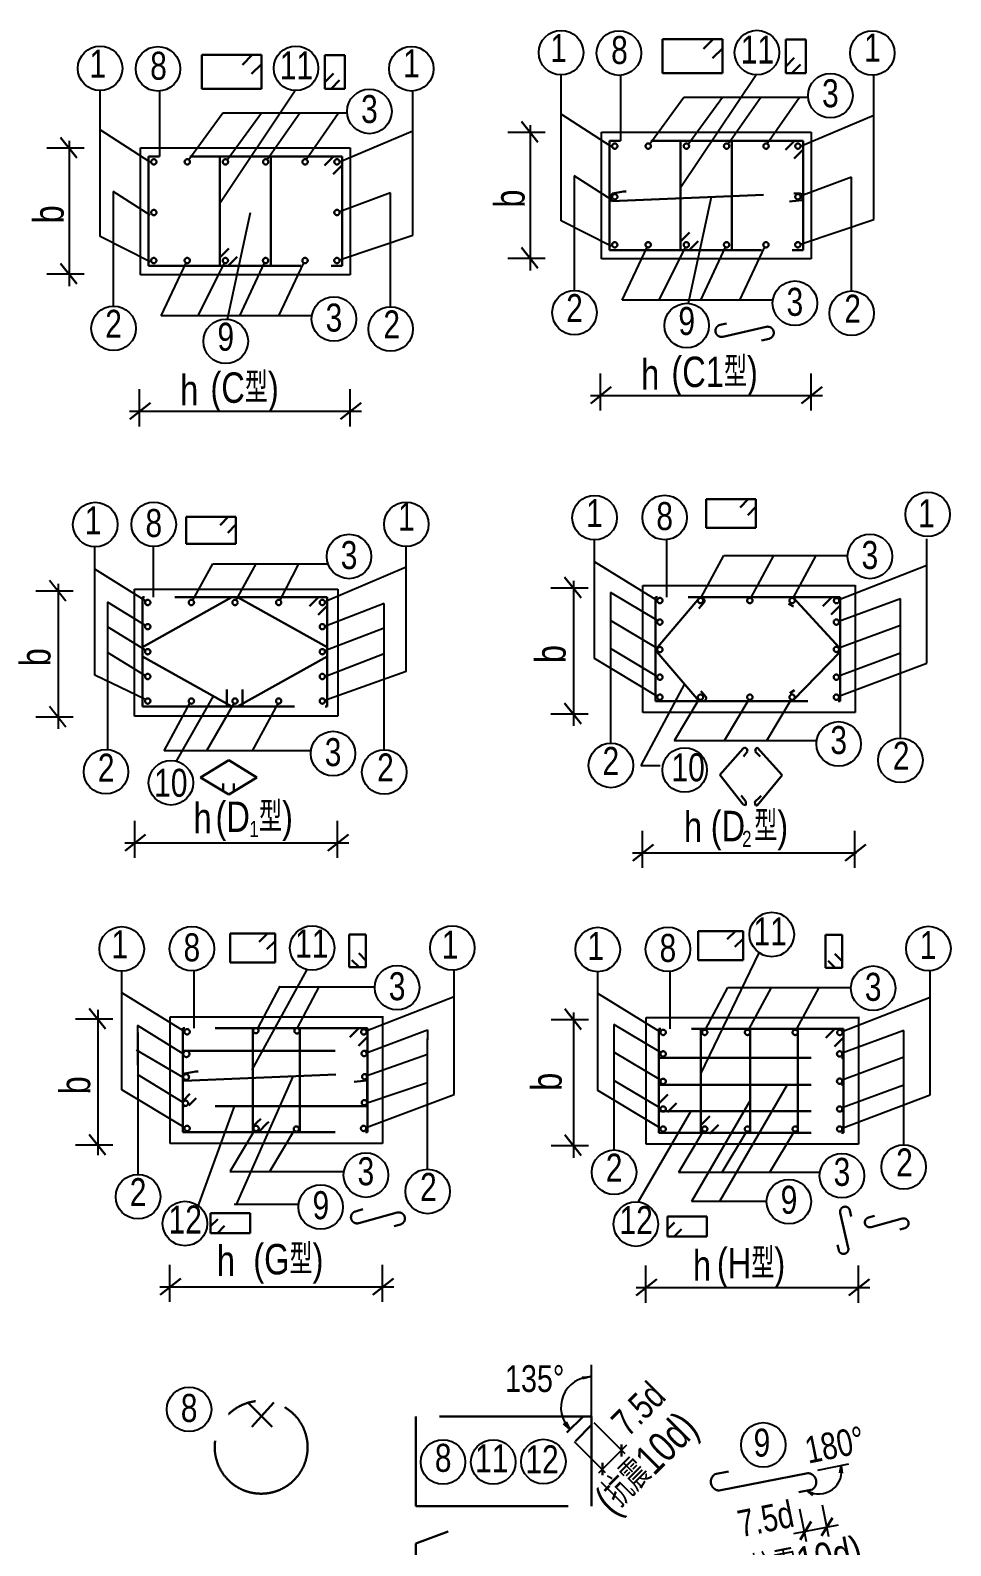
# Model space of a CAD drawing. Extents: x 299218 to 746073, y -331171 to -40619.
# Drawn here: x 432676 to 440236, y -154433 to -141984 of the extents above; entities that cross this region are included whole.
import ezdxf
from ezdxf.enums import TextEntityAlignment as Align

# ---------------------------------------------------------------- set-up
doc = ezdxf.new("R2010")
doc.units = 0
doc.header["$LTSCALE"] = 1000
doc.header["$MEASUREMENT"] = 0
doc.linetypes.add('CENTER', pattern=[2, 1.25, -0.25, 0.25, -0.25])
doc.layers.add('1', color=1, linetype='CENTER', lineweight=30)
doc.layers.add('2', color=7, linetype='Continuous')
doc.styles.add('GS_Rein', font='GS_TXT.shx', dxfattribs={"width": 0.7, "bigfont": 'GS_HZTXT.shx'})

msp = doc.modelspace()

# ---------------------------------------------------------------- linework, layer by layer
at = {"layer": '1', "color": 6}
for p, q in [((438360.3, -142057.1, -10465.2), (437869.7, -142057.1, -10465.2)), ((437869.7, -142057.1, -10465.2), (437869.7, -142334.7, -10465.2)), ((438284.9, -142057.1, -10465.2), (438205, -142137, -10465.2)), ((438360.3, -142132.5, -10465.2), (438280.3, -142212.4, -10465.2)), ((438360.3, -142334.7, -10465.2), (438360.3, -142057.1, -10465.2)), ((438880.5, -142058.2, -10465.2), (439045, -142058.2, -10465.2)), ((438880.5, -142336, -10465.2), (438880.5, -142058.2, -10465.2)), ((439045, -142058.2, -10465.2), (439045, -142336, -10465.2)), ((434573.9, -142186.5, -10465.2), (434083.4, -142186.5, -10465.2)), ((434083.4, -142186.5, -10465.2), (434083.4, -142464.1, -10465.2)), ((434498.6, -142186.5, -10465.2), (434418.6, -142266.5, -10465.2)), ((434573.9, -142261.9, -10465.2), (434494, -142341.8, -10465.2)), ((434573.9, -142464.1, -10465.2), (434573.9, -142186.5, -10465.2)), ((435094.2, -142187.6, -10465.2), (435258.7, -142187.6, -10465.2)), ((435094.2, -142465.5, -10465.2), (435094.2, -142187.6, -10465.2)), ((435258.7, -142187.6, -10465.2), (435258.7, -142465.5, -10465.2)), ((438880.5, -142281, -10465.2), (438951.6, -142209.9, -10465.2)), ((438932.2, -142336, -10465.2), (439003.2, -142265, -10465.2)), ((435094.2, -142410.4, -10465.2), (435165.2, -142339.4, -10465.2)), ((435145.8, -142465.5, -10465.2), (435216.8, -142394.4, -10465.2)), ((437869.7, -142334.7, -10465.2), (438360.3, -142334.7, -10465.2)), ((439045, -142336, -10465.2), (438880.5, -142336, -10465.2)), ((434083.4, -142464.1, -10465.2), (434573.9, -142464.1, -10465.2)), ((435258.7, -142465.5, -10465.2), (435094.2, -142465.5, -10465.2)), ((436710.3, -142734.2, -10465.2), (436845.3, -142903, -10465.2)), ((432924, -142863.6, -10465.2), (433058.9, -143032.4, -10465.2)), ((439023.2, -142892.2, -10465.2), (437433.2, -142892.2, -10465.2)), ((437433.2, -142892.2, -10465.2), (437433.2, -143789.3, -10465.2)), ((438017.8, -143789.3, -10465.2), (438017.8, -142892.2, -10465.2)), ((438438.6, -143789.3, -10465.2), (438438.6, -142892.2, -10465.2)), ((438953.4, -142892.2, -10465.2), (438879.4, -142966.2, -10465.2)), ((439023.2, -143789.3, -10465.2), (439023.2, -142892.2, -10465.2)), ((435236.9, -143021.6, -10465.2), (433646.8, -143021.6, -10465.2)), ((433646.8, -143021.6, -10465.2), (433646.8, -143918.8, -10465.2)), ((434231.4, -143918.8, -10465.2), (434231.4, -143021.6, -10465.2)), ((434652.2, -143918.8, -10465.2), (434652.2, -143021.6, -10465.2)), ((435167.1, -143021.6, -10465.2), (435093.1, -143095.6, -10465.2)), ((435236.9, -143918.8, -10465.2), (435236.9, -143021.6, -10465.2)), ((439023.2, -142961.9, -10465.2), (438949.2, -143035.9, -10465.2)), ((435236.9, -143091.4, -10465.2), (435162.9, -143165.4, -10465.2)), ((437449.5, -143386.1), (439002.9, -143321.9)), ((438017.8, -143719.6, -10465.2), (438091.8, -143645.6, -10465.2)), ((434231.4, -143849, -10465.2), (434305.4, -143775, -10465.2)), ((436710.3, -143769.4, -10465.2), (436845.3, -143938.1, -10465.2)), ((437433.2, -143789.3, -10465.2), (439023.2, -143789.3, -10465.2)), ((438087.6, -143789.3, -10465.2), (438161.6, -143715.3, -10465.2)), ((432924, -143898.8, -10465.2), (433058.9, -144067.5, -10465.2)), ((434301.2, -143918.8, -10465.2), (434375.2, -143844.8, -10465.2)), ((433646.8, -143918.8, -10465.2), (435236.9, -143918.8, -10465.2)), ((438342.1, -144403.8), (438394.9, -144391.3)), ((438365.1, -144501.1), (438721.3, -144419.8)), ((438682, -144531.8), (438744.4, -144517.1)), ((437448.2, -144914.1, -10465.2), (437279.4, -145049, -10465.2)), ((439179.4, -144914.1, -10465.2), (439010.7, -145049, -10465.2)), ((433661.8, -145043.5, -10465.2), (433493.1, -145178.4, -10465.2)), ((435393.1, -145043.5, -10465.2), (435224.3, -145178.4, -10465.2)), ((438635.3, -145836.9), (438226.5, -145836.9)), ((438226.5, -145836.9), (438226.5, -146069.8)), ((438572.5, -145836.9), (438505.9, -145903.5)), ((438635.3, -145899.7), (438568.7, -145966.3)), ((438635.3, -146069.8), (438635.3, -145836.9)), ((433955.1, -145981.8), (433955.1, -146203.8)), ((434363.9, -145981.8), (433955.1, -145981.8)), ((434301.1, -145981.8), (434234.5, -146048.4)), ((434363.9, -146203.8), (434363.9, -145981.8)), ((434363.9, -146044.6), (434297.3, -146111.2)), ((438226.5, -146069.8), (438635.3, -146069.8)), ((433955.1, -146203.8), (434363.9, -146203.8)), ((437064.8, -146476.3), (437199.7, -146645.1)), ((435113.1, -146641.5), (433596.7, -146641.5)), ((433596.7, -147052), (434332, -146641.5)), ((433596.7, -146641.5), (433596.7, -147538.6)), ((435113.1, -147052), (434377.8, -146641.5)), ((435043.3, -146641.5), (434969.3, -146715.5)), ((435113.1, -147538.6), (435113.1, -146641.5)), ((437812.3, -146639.6), (437812.3, -147494.2)), ((439328.7, -146639.6), (437812.3, -146639.6)), ((438942, -146643), (439323.4, -147058.1)), ((439184.6, -146713.7), (439258.6, -146639.7)), ((439328.7, -147494.2), (439328.7, -146639.6)), ((435113.1, -146711.2), (435039.1, -146785.2)), ((438904.3, -146694.5), (438945.2, -146718.4)), ((439254.4, -146783.5), (439328.4, -146709.5)), ((433596.7, -147128.1), (434332, -147538.6)), ((435113.1, -147128.1), (434377.8, -147538.6)), ((438938.4, -147490.7), (439330.2, -147085.8)), ((434290.8, -147540.5), (434290.8, -147398)), ((434419.4, -147540.5), (434419.4, -147398)), ((437064.8, -147511.5), (437199.7, -147680.2)), ((437812.3, -147494.2), (439328.7, -147494.2)), ((438914.3, -147428.9), (438952, -147405)), ((433596.7, -147538.6), (435113.1, -147538.6)), ((438339.7, -148101.6), (438531.9, -147884.1)), ((438646.4, -147875.1), (438850.7, -148103.3)), ((434072.9, -148121.2), (434305.4, -147979.6)), ((434537.8, -148121.2), (434305.4, -147979.6)), ((434072.9, -148121.2), (434305.4, -148262.8)), ((434537.8, -148121.2), (434305.4, -148262.8)), ((438339.7, -148101.6), (438531.9, -148344.7)), ((438850.7, -148103.3), (438646.4, -148352.4)), ((434260.6, -148236.9), (434260.6, -148171)), ((434347.8, -148236.9), (434347.8, -148171)), ((433622.6, -148589.4), (433453.8, -148724.3)), ((435289.7, -148589.4), (435120.9, -148724.3)), ((437793.6, -148671.4), (437624.8, -148806.4)), ((439537.7, -148671.4), (439369, -148806.4)), ((438530.2, -149384.6, -2616.3), (438162.3, -149384.6, -2616.3)), ((438162.3, -149384.6, -2616.3), (438162.3, -149622.1, -2616.3)), ((438467.4, -149384.6, -2616.3), (438400.8, -149451.2, -2616.3)), ((438530.2, -149622.1, -2616.3), (438530.2, -149384.6, -2616.3)), ((434318, -149404.4, -7848.9), (434318, -149641.8, -7848.9)), ((434685.9, -149404.4, -7848.9), (434318, -149404.4, -7848.9)), ((434623.1, -149404.4, -7848.9), (434556.5, -149471, -7848.9)), ((434685.9, -149467.1, -7848.9), (434619.3, -149533.7, -7848.9)), ((434685.9, -149641.8, -7848.9), (434685.9, -149404.4, -7848.9)), ((435296, -149411.2, -7848.9), (435433.1, -149411.2, -7848.9)), ((435296, -149681.6, -7848.9), (435296, -149411.2, -7848.9)), ((435433.1, -149411.2, -7848.9), (435433.1, -149681.6, -7848.9)), ((438530.2, -149447.4, -2616.3), (438463.6, -149514, -2616.3)), ((439206.3, -149416.1, -2616.3), (439343.4, -149416.1, -2616.3)), ((439206.3, -149686.6, -2616.3), (439206.3, -149416.1, -2616.3)), ((439343.4, -149416.1, -2616.3), (439343.4, -149686.6, -2616.3)), ((434318, -149641.8, -7848.9), (434685.9, -149641.8, -7848.9)), ((435377.3, -149681.6, -7848.9), (435318.1, -149622.4, -7848.9)), ((435433.1, -149625.8, -7848.9), (435373.9, -149566.6, -7848.9)), ((438162.3, -149622.1, -2616.3), (438530.2, -149622.1, -2616.3)), ((439287.6, -149686.6, -2616.3), (439228.4, -149627.4, -2616.3)), ((439343.4, -149630.8, -2616.3), (439284.2, -149571.6, -2616.3)), ((435433.1, -149681.6, -7848.9), (435296, -149681.6, -7848.9)), ((439343.4, -149686.6, -2616.3), (439206.3, -149686.6, -2616.3)), ((433159.3, -150018.9, -7848.9), (433294.2, -150187.7, -7848.9)), ((437065.6, -150023.9, -2616.3), (437200.6, -150192.7, -2616.3)), ((433928.8, -150182.2, -7848.9), (433928.8, -151036.8, -7848.9)), ((435445.2, -150182.2, -7848.9), (433928.8, -150182.2, -7848.9)), ((434503.5, -150184, -7848.9), (434503.5, -151032.4, -7848.9)), ((434888.5, -150184, -7848.9), (434888.5, -151036.3, -7848.9)), ((435301.1, -150256.4, -7848.9), (435375.1, -150182.4, -7848.9)), ((435370.9, -150326.1, -7848.9), (435444.9, -150252.1, -7848.9)), ((435445.2, -151036.8, -7848.9), (435445.2, -150182.2, -7848.9)), ((437839.1, -150187.2, -2616.3), (437839.1, -151041.8, -2616.3)), ((439355.6, -150187.2, -2616.3), (437839.1, -150187.2, -2616.3)), ((438183.9, -151041.8, -2616.3), (438183.9, -150187.2, -2616.3)), ((438588.3, -151041.8, -2616.3), (438588.3, -150187.2, -2616.3)), ((438979.6, -151033.6, -2616.3), (438979.6, -150178.9, -2616.3)), ((439211.4, -150261.3, -2616.3), (439285.4, -150187.3, -2616.3)), ((439281.2, -150331.1, -2616.3), (439355.2, -150257.1, -2616.3)), ((439355.6, -151041.8, -2616.3), (439355.6, -150187.2, -2616.3)), ((433928.8, -150366.8, -7848.9), (435446.7, -150366.8, -7848.9)), ((435446.7, -150366.8, -7848.9), (435443, -150822.3, -7848.9)), ((437839.1, -150425.2, -2616.3), (439355.6, -150425.2, -2616.3)), ((433928.8, -150822.3, -7848.9), (433928.8, -150573, -7848.9)), ((433928.8, -150573, -7848.9), (433928.8, -150610.8, -7848.9)), ((433936.2, -150614.8, -7848.9), (435426.4, -150553.4, -7848.9)), ((433928.8, -150780.5, -7848.9), (433985.9, -150721.8, -7848.9)), ((433978.6, -150817.1, -7848.9), (434039.3, -150755.7, -7848.9)), ((437839.1, -150646.5, -2616.3), (439355.6, -150646.5, -2616.3)), ((437839.1, -150801.7, -2616.3), (437913.1, -150727.6, -2616.3)), ((435443, -150822.3, -7848.9), (433928.8, -150822.3, -7848.9)), ((437839.1, -150862.9, -2616.3), (439355.6, -150862.9, -2616.3)), ((437908.9, -150871.4, -2616.3), (437982.9, -150797.4, -2616.3)), ((434503.5, -150986.7, -7848.9), (434569.9, -150925.4, -7848.9)), ((434553.3, -151032.4, -7848.9), (434619.6, -150965.8, -7848.9)), ((434619.6, -150965.8, -7848.9), (434636.2, -150950.2, -7848.9)), ((438183.9, -150979.8, -2616.3), (438257.9, -150905.8, -2616.3)), ((438253.7, -151049.5, -2616.3), (438327.7, -150975.5, -2616.3)), ((433159.3, -151054.1, -7848.9), (433294.2, -151222.9, -7848.9)), ((433928.8, -151036.8, -7848.9), (435445.2, -151036.8, -7848.9)), ((437065.6, -151059.1, -2616.3), (437200.6, -151227.8, -2616.3)), ((437839.1, -151041.8, -2616.3), (439355.6, -151041.8, -2616.3)), ((434156.9, -151700.2, -7848.9), (434156.9, -151864.5, -7848.9)), ((434480.6, -151700.2, -7848.9), (434156.9, -151700.2, -7848.9)), ((434156.9, -151808.6, -7848.9), (434216.1, -151749.4, -7848.9)), ((434480.9, -151864.5, -7848.9), (434480.9, -151700.2, -7848.9)), ((435407.8, -151669.8, -7848.9), (435346.1, -151687.5, -7848.9)), ((435689.3, -151697.3, -7848.9), (435373.6, -151783.6, -7848.9)), ((437909.2, -151728.4, -2616.3), (437909.2, -151892.7, -2616.3)), ((438232.9, -151728.4, -2616.3), (437909.2, -151728.4, -2616.3)), ((438233.2, -151892.7, -2616.3), (438233.2, -151728.4, -2616.3)), ((439394.8, -151986.2, -2616.3), (439329, -151697.7, -2616.3)), ((439419.7, -151729.6, -2616.3), (439407.8, -151679, -2616.3)), ((439610.3, -151723.4, -2616.3), (439560.3, -151737.7, -2616.3)), ((439838.3, -151745.7, -2616.3), (439582.5, -151815.5, -2616.3)), ((434156.9, -151864.5, -7848.9), (434480.9, -151864.5, -7848.9)), ((434212.7, -151864.5, -7848.9), (434271.9, -151805.3, -7848.9)), ((435716.8, -151793.5, -7848.9), (435664.6, -151808.4, -7848.9)), ((437909.2, -151836.9, -2616.3), (437968.4, -151777.7, -2616.3)), ((437965, -151892.7, -2616.3), (438024.2, -151833.5, -2616.3)), ((439860.6, -151823.5, -2616.3), (439818.3, -151835.6, -2616.3)), ((437909.2, -151892.7, -2616.3), (438233.2, -151892.7, -2616.3)), ((439316, -152004.9, -2616.3), (439305.9, -151962.1, -2616.3)), ((433912.2, -152237, -7848.9), (433743.4, -152372, -7848.9)), ((435658.4, -152237, -7848.9), (435489.6, -152372, -7848.9)), ((437822.5, -152243.5, -2616.3), (437653.7, -152378.4, -2616.3)), ((439568.7, -152243.5, -2616.3), (439399.9, -152378.4, -2616.3)), ((434462.2, -153257.3, -5232.6), (434662.3, -153457.3, -5232.6)), ((434674.8, -153257.3, -5232.6), (434495.5, -153457.3, -5232.6)), ((435843.7, -153371.6, -5232.6), (435843.7, -154109.5, -5232.6)), ((437286, -153371.6, -5232.6), (435843.7, -153371.6, -5232.6)), ((437216.2, -153371.6, -5232.6), (437083.3, -153504.4, -5232.6)), ((437286, -154109.5, -5232.6), (437286, -153371.6, -5232.6)), ((437286, -153441.3, -5232.6), (437153.1, -153574.2, -5232.6)), ((437533.1, -153600.8, -5232.6), (437533.1, -153700.5, -5232.6)), ((437376.6, -153753.8, -5232.6), (437376.6, -153853.5, -5232.6)), ((438299.8, -153846.2, -5232.6), (438411, -153823, -5232.6)), ((438333.1, -153980.6, -5232.6), (439061.6, -153836.9, -5232.6)), ((438989, -153994.2, -5232.6), (439100.2, -153971, -5232.6)), ((435843.7, -154109.5, -5232.6), (437286, -154109.5, -5232.6)), ((435843.3, -154414, -5232.6), (436109.3, -154317.3, -5232.6)), ((435843.3, -154619.7, -5232.6), (435843.3, -154414, -5232.6))]:
    msp.add_line(p, q, dxfattribs=at)
at = {"layer": '1', "color": 6, "ltscale": 15}
for p, q in [((439089.1, -154235.7, -5232.6), (438998.2, -154383.9, -5232.6)), ((439265.4, -154203.7, -5232.6), (439174.5, -154351.9, -5232.6))]:
    msp.add_line(p, q, dxfattribs=at)
at = {"layer": '1', "color": 6}
for points in [[(437453.2, -143386.1), (437442.1, -143365.2), (437445.8, -143344.3), (437458.7, -143324.7), (437549, -143307.8), (437569.2, -143307.8)], [(439012.2, -143321.9), (439015.8, -143341.5), (439019.5, -143371.5), (439015.8, -143379.3), (438936.6, -143387.1), (438912.7, -143391.1)], [(438526.5, -147886.9), (438542.6, -147876.5), (438553.2, -147880.3), (438563.9, -147888.8), (438565.3, -147895.4), (438567.9, -147907.7), (438563.9, -147911.5), (438534.6, -147950.3)], [(438646.4, -147879), (438637.2, -147881.6), (438631.7, -147894.6), (438629.9, -147907.7), (438670.3, -147949.4)], [(438533.2, -148346.6), (438550.6, -148349.4), (438554.6, -148346.6), (438554.6, -148340.9), (438554.6, -148332.4), (438554.6, -148320.1), (438515.9, -148269)], [(438646.4, -148352.4), (438635.4, -148352.4), (438629.9, -148339.4), (438628, -148322.4), (438668.5, -148283.3), (438679.6, -148274.2)]]:
    msp.add_lwpolyline(points, dxfattribs=at)
for points in [[(437816.3, -147065.2), (438171.5, -146646.5), (438188.1, -146646.5, -0.6939179), (438204.7, -146690.9), (438167.9, -146732.6)], [(437807.1, -147071.7), (438167.9, -147491.6), (438201, -147494.3, 0.7831328), (438215.7, -147449.9), (438184.4, -147412.1)]]:
    msp.add_lwpolyline(points, format="xyb", dxfattribs=at)
at = {"layer": '1', "color": 6, "elevation": -7848.9}
for points in [[(433939.9, -150614.8), (433928.8, -150593.9), (433932.5, -150573), (433945.4, -150553.4), (434035.7, -150536.4), (434055.9, -150536.4)], [(435435.6, -150553.4), (435439.3, -150573), (435443, -150603), (435439.3, -150610.8), (435360.1, -150618.7), (435336.2, -150622.6)]]:
    msp.add_lwpolyline(points, dxfattribs=at)
at = {"layer": '1', "color": 6}
for centre, radius in [((437476.8, -142935.2, -10465.2), 21.8), ((437751.6, -142935.2, -10465.2), 21.8), ((438065.2, -142935.2, -10465.2), 21.8), ((438395.4, -142935.2, -10465.2), 21.8), ((438719.3, -142935.2, -10465.2), 21.8), ((438981, -142935.2, -10465.2), 21.8), ((433690.4, -143064.6, -10465.2), 21.8), ((433965.3, -143064.6, -10465.2), 21.8), ((434278.8, -143064.6, -10465.2), 21.8), ((434609.1, -143064.6, -10465.2), 21.8), ((434932.9, -143064.6, -10465.2), 21.8), ((435194.7, -143064.6, -10465.2), 21.8), ((437476.8, -143351.2, -10465.2), 21.8), ((438981, -143351.2, -10465.2), 21.8), ((433690.4, -143480.7, -10465.2), 21.8), ((435194.7, -143480.7, -10465.2), 21.8), ((437476.2, -143745.8, -10465.2), 21.8), ((437751, -143745.8, -10465.2), 21.8), ((438064.6, -143745.8, -10465.2), 21.8), ((438394.9, -143745.8, -10465.2), 21.8), ((438718.7, -143745.8, -10465.2), 21.8), ((438980.4, -143745.8, -10465.2), 21.8), ((433689.8, -143875.2, -10465.2), 21.8), ((433964.7, -143875.2, -10465.2), 21.8), ((434278.2, -143875.2, -10465.2), 21.8), ((434608.5, -143875.2, -10465.2), 21.8), ((434932.4, -143875.2, -10465.2), 21.8), ((435194.1, -143875.2, -10465.2), 21.8), ((437847.2, -146668.6), 21.8), ((438180.9, -146668.6), 21.8), ((438586.3, -146668.6), 21.8), ((438933.5, -146668.6), 21.8), ((439298.7, -146669.6), 21.8), ((433640.3, -146684.5), 21.8), ((433998.8, -146684.5), 21.8), ((434357.3, -146684.5), 21.8), ((434715.8, -146684.5), 21.8), ((435074.5, -146684.5), 21.8), ((433640.3, -146883), 21.8), ((435074.5, -146883), 21.8), ((437847.2, -146845.5), 21.8), ((439296.9, -146845.5), 21.8), ((433640.3, -147088.7), 21.8), ((435074.5, -147088.7), 21.8), ((437847.2, -147071.5), 21.8), ((439296.9, -147069.6), 21.8), ((433640.3, -147292.3), 21.8), ((435074.5, -147292.3), 21.8), ((437847.2, -147298.2), 21.8), ((439296.9, -147298.2), 21.8), ((433640.3, -147494.1), 21.8), ((433998.8, -147494.1), 21.8), ((434357.3, -147494.1), 21.8), ((434715.8, -147494.1), 21.8), ((435074.5, -147494.1), 21.8), ((437847.2, -147462.5), 21.8), ((438180.9, -147462.5), 21.8), ((438586.3, -147462.5), 21.8), ((438933.5, -147462.5), 21.8), ((439296.9, -147462.5), 21.8), ((433963.7, -150211.2, -7848.9), 21.8), ((434528.3, -150202.1, -7848.9), 21.8), ((434866.4, -150203.4, -7848.9), 21.8), ((435415.2, -150212.3, -7848.9), 21.8), ((437874, -150216.2, -2616.3), 21.8), ((438215.5, -150216.2, -2616.3), 21.8), ((438566.8, -150216.2, -2616.3), 21.8), ((438958.8, -150216.2, -2616.3), 21.8), ((439325.5, -150217.2, -2616.3), 21.8), ((433957.4, -150393.5, -7848.9), 25.6), ((435418.1, -150390, -7848.9), 21.8), ((437874, -150393.1, -2616.3), 21.8), ((439323.7, -150393.1, -2616.3), 21.8), ((433955.5, -150583.4, -7848.9), 23.9), ((435422.5, -150580.3, -7848.9), 21.8), ((437874, -150619.1, -2616.3), 21.8), ((439323.7, -150617.2, -2616.3), 21.8), ((433950.8, -150798.5, -7848.9), 21.8), ((435419.9, -150793.7, -7848.9), 21.8), ((437874, -150845.8, -2616.3), 21.8), ((439323.7, -150845.8, -2616.3), 21.8), ((433963.7, -151005.1, -7848.9), 21.8), ((434530.2, -151005.1, -7848.9), 21.8), ((434860.9, -151010.3, -7848.9), 21.8), ((435413.4, -151005.1, -7848.9), 21.8), ((437874, -151010.1, -2616.3), 21.8), ((438215.5, -151010.1, -2616.3), 21.8), ((438566.8, -151010.1, -2616.3), 21.8), ((438958.8, -151010.1, -2616.3), 21.8), ((439323.7, -151010.1, -2616.3), 21.8), ((434572.1, -153624.8, -5232.6), 381.3)]:
    msp.add_circle(centre, radius, dxfattribs=at)
for centre, radius, start, end in [((438353.6, -144452.4), 50, 103.32426, 283.32426), ((438732.9, -144468.4), 50, 283.32426, 103.32426), ((435359.8, -151735.5, -7848.9), 50, 105.94317, 285.94317), ((435703.1, -151745.4, -7848.9), 50, 285.94317, 105.94317), ((439368.4, -151688.4, -2616.3), 40.5, 13.32426, 193.32426), ((439571.4, -151776.6, -2616.3), 40.5, 105.94317, 285.94317), ((439849.4, -151784.6, -2616.3), 40.5, 285.94317, 105.94317), ((439355.4, -151995.6, -2616.3), 40.5, 193.32426, 13.32426), ((438338.7, -153907.9, -5232.6), 72.9, 122.25893, 265.56454), ((439058.2, -153910.5, -5232.6), 73.7, 304.82317, 87.29802)]:
    msp.add_arc(centre, radius, start, end, dxfattribs=at)
at = {"layer": '2', "color": 2, "ltscale": 15}
for p, q in [((437037.3, -143547.8, -10465.2), (437037.3, -142349.9, -10465.2)), ((437525.5, -142892.2, -10465.2), (437525.5, -142353.1, -10465.2)), ((438017.8, -143274.2, -10465.2), (438635.4, -142352.9, -10465.2)), ((439605.5, -143538.2, -10465.2), (439605.5, -142348.7, -10465.2)), ((433250.9, -143677.2, -10465.2), (433250.9, -142479.3, -10465.2)), ((433739.1, -143021.6, -10465.2), (433739.1, -142482.6, -10465.2)), ((434231.4, -143403.7, -10465.2), (434849, -142482.3, -10465.2)), ((435819.2, -143667.6, -10465.2), (435819.2, -142478.2, -10465.2)), ((437763.4, -142916.9, -10465.2), (438043.6, -142533.3, -10465.2)), ((438043.6, -142533.3, -10465.2), (439065.5, -142533.3, -10465.2)), ((438080.2, -142919.4, -10465.2), (438362.3, -142533.3, -10465.2)), ((438407.4, -142917, -10465.2), (438675.7, -142533.3, -10465.2)), ((438727.6, -142915, -10465.2), (438994.5, -142533.3, -10465.2)), ((433977.1, -143046.3, -10465.2), (434257.3, -142662.7, -10465.2)), ((434257.3, -142662.7, -10465.2), (435279.2, -142662.7, -10465.2)), ((434293.9, -143048.9, -10465.2), (434576, -142662.7, -10465.2)), ((434621.1, -143046.4, -10465.2), (434889.3, -142662.7, -10465.2)), ((434941.3, -143044.5, -10465.2), (435208.2, -142662.7, -10465.2)), ((436781.9, -142763.3, -10465.2), (436781.9, -143956.2, -10465.2)), ((437446.4, -142938.5, -10465.2), (437037.3, -142672.4, -10465.2)), ((439002.8, -142936, -10465.2), (439605.5, -142679.7, -10465.2)), ((432995.6, -142892.7, -10465.2), (432995.6, -144085.6, -10465.2)), ((433660, -143067.9, -10465.2), (433250.9, -142801.8, -10465.2)), ((435216.4, -143065.5, -10465.2), (435819.2, -142809.2, -10465.2)), ((436904.3, -142823.7, -10465.2), (436598.3, -142823.7, -10465.2)), ((437367.2, -142819.8, -10465.2), (439088.8, -142819.8, -10465.2)), ((437367.2, -143862.1, -10465.2), (437367.2, -142819.8, -10465.2)), ((439088.8, -142819.8, -10465.2), (439088.8, -143862.1, -10465.2)), ((433117.9, -142953.2, -10465.2), (432812, -142953.2, -10465.2)), ((433580.9, -142949.2, -10465.2), (435302.5, -142949.2, -10465.2)), ((433580.9, -143991.5, -10465.2), (433580.9, -142949.2, -10465.2)), ((435302.5, -142949.2, -10465.2), (435302.5, -143991.5, -10465.2)), ((437142.7, -143178.4, -10465.2), (437142.7, -144120.3, -10465.2)), ((437446.4, -143373.9, -10465.2), (437142.7, -143178.4, -10465.2)), ((439422.1, -143190.6, -10465.2), (439001.3, -143345.2, -10465.2)), ((439422.1, -144125.4, -10465.2), (439422.1, -143190.6, -10465.2)), ((433356.4, -143307.8, -10465.2), (433356.4, -144249.7, -10465.2)), ((433660, -143503.3, -10465.2), (433356.4, -143307.8, -10465.2)), ((435635.7, -143320, -10465.2), (435214.9, -143474.6, -10465.2)), ((435635.7, -144254.8, -10465.2), (435635.7, -143320, -10465.2)), ((439001.4, -143739.7, -10465.2), (439605.5, -143538.2, -10465.2)), ((437446.4, -143756.5, -10465.2), (437037.3, -143547.8, -10465.2)), ((433660, -143886, -10465.2), (433250.9, -143677.2, -10465.2)), ((435215, -143869.1, -10465.2), (435819.2, -143667.6, -10465.2)), ((437537.9, -144200.3, -10465.2), (437741.7, -143765.5, -10465.2)), ((438055.8, -143765.7, -10465.2), (437839.5, -144200.3, -10465.2)), ((438383.9, -143764.6, -10465.2), (438179.7, -144200.3, -10465.2)), ((438706.7, -143763.9, -10465.2), (438502.1, -144200.3, -10465.2)), ((433751.5, -144329.7, -10465.2), (433955.4, -143894.9, -10465.2)), ((434269.4, -143895.1, -10465.2), (434053.2, -144329.7, -10465.2)), ((434597.5, -143894, -10465.2), (434393.3, -144329.7, -10465.2)), ((434920.3, -143893.4, -10465.2), (434715.7, -144329.7, -10465.2)), ((436904.3, -143858.9, -10465.2), (436598.3, -143858.9, -10465.2)), ((439088.8, -143862.1, -10465.2), (437367.2, -143862.1, -10465.2)), ((433117.9, -143988.3, -10465.2), (432812, -143988.3, -10465.2)), ((435302.5, -143991.5, -10465.2), (433580.9, -143991.5, -10465.2)), ((438774.9, -144200.3, -10465.2), (437537.9, -144200.3, -10465.2)), ((434988.6, -144329.7, -10465.2), (433751.5, -144329.7, -10465.2)), ((437358.7, -145108, -10465.2), (437358.7, -144802.1, -10465.2)), ((439089.9, -145108, -10465.2), (439089.9, -144802.1, -10465.2)), ((433572.3, -145237.5, -10465.2), (433572.3, -144931.5, -10465.2)), ((435303.6, -145237.5, -10465.2), (435303.6, -144931.5, -10465.2)), ((439181.8, -144985.6, -10465.2), (437277, -144985.6, -10465.2)), ((435395.4, -145115.1, -10465.2), (433490.7, -145115.1, -10465.2)), ((433204.6, -147281.7), (433204.6, -146227)), ((433689, -146641.5), (433689, -146225.7)), ((435764.3, -147251.8), (435764.3, -146225)), ((437310.5, -147146), (437310.5, -146170.8)), ((437905.4, -146639.6), (437905.4, -146168.1)), ((440039.6, -147182.6), (440039.6, -146162.5)), ((434010.1, -146665.8), (434173.8, -146366.8)), ((434173.8, -146366.8), (435112.9, -146366.8)), ((434367.9, -146665.4), (434531.3, -146366.8)), ((434727.9, -146666.3), (434880.3, -146366.8)), ((435095, -146677.2), (435764.3, -146391.9)), ((437825.5, -146667), (437310.5, -146350)), ((438186.8, -146644.2), (438371.5, -146299)), ((438371.5, -146299), (439389.8, -146299)), ((438597.9, -146644.2), (438782.5, -146299)), ((438945, -146644.2), (439129.6, -146299)), ((439318.7, -146661.1), (440039.6, -146378.2)), ((433623, -146671.2), (433204.6, -146409.7)), ((437136.3, -146505.4), (437136.3, -147698.3)), ((433027.1, -146591.3), (432721.2, -146591.3)), ((432904.7, -146530.9), (432904.7, -147723.8)), ((433530.8, -146575.5), (435200.7, -146575.5)), ((433530.8, -147617.8), (433530.8, -146575.5)), ((435200.7, -146575.5), (435200.7, -147617.8)), ((437258.7, -146565.8), (436952.8, -146565.8)), ((437442.8, -146603.3), (437442.8, -147840.6)), ((437828.8, -146833.8), (437442.8, -146603.3)), ((437708.2, -147587.7), (437708.2, -146545.4)), ((437708.2, -146545.4), (439452.5, -146545.4)), ((439823, -146653.8), (439318.2, -146840.7)), ((439452.5, -146541.2), (439452.5, -147587.7)), ((439823, -147797.8), (439823, -146653.8)), ((433623.1, -146872.9), (433310.1, -146682.7)), ((433310.1, -146682.7), (433310.1, -147892)), ((435582.6, -146692.9), (435095.4, -146880.4)), ((435582.6, -147894.2), (435582.6, -146692.9)), ((433623.1, -147075.2), (433310.1, -146885.1)), ((435582.6, -146895.2), (435095.4, -147082.7)), ((437828.9, -147062.2), (437442.8, -146831.7)), ((439823, -146872.6), (439316.5, -147060.1)), ((433623.1, -147286.8), (433310.1, -147096.6)), ((435582.6, -147106.7), (435095.4, -147294.2)), ((437826.4, -147456.1), (437310.5, -147146)), ((437826.2, -147292.4), (437442.8, -147063.5)), ((439823, -147101), (439316.4, -147288.5)), ((435095.4, -147487.9), (435764.3, -147247.9)), ((439317.2, -147454.6), (440039.6, -147182.6)), ((433621.8, -147482.5), (433204.6, -147281.7)), ((438048.8, -147354.1), (437689.7, -148022.8)), ((433775, -147903.5), (433986.6, -147512.2)), ((434179.1, -147453.3), (433872.8, -147987.7)), ((434346.9, -147513.2), (434123.2, -147903.5)), ((434708, -147514.4), (434497.4, -147903.5)), ((438168.2, -147480.2), (437964.9, -147820.1)), ((438577.9, -147482.6), (438375.8, -147820.1)), ((438925.1, -147482.6), (438722.9, -147820.1)), ((433027.1, -147626.5), (432721.2, -147626.5)), ((435200.7, -147617.8), (433530.8, -147617.8)), ((437258.7, -147601), (436952.8, -147601)), ((439452.5, -147587.7), (437708.2, -147587.7)), ((439134.7, -147820.1), (437964.9, -147820.1)), ((434981.1, -147903.5), (433775, -147903.5)), ((437689.7, -148022.8), (437850.6, -148022.8)), ((433533, -148783.4), (433533, -148477.4)), ((435200.2, -148783.4), (435200.2, -148477.4)), ((437704.1, -148865.4), (437704.1, -148559.4)), ((439448.2, -148865.4), (439448.2, -148559.4)), ((435292, -148661), (433451.4, -148661)), ((439463, -148743), (437622.4, -148743)), ((438184.7, -150557.3, -2616.3), (438664, -149563.5, -2616.3)), ((433427, -150688.7, -7848.9), (433427, -149713.5, -7848.9)), ((434021.9, -150182.2, -7848.9), (434021.9, -149710.7, -7848.9)), ((434944.8, -149705.4, -7848.9), (434494.5, -150524.8, -7848.9)), ((436156.1, -150725.3, -7848.9), (436156.1, -149705.2, -7848.9)), ((437337.3, -150693.7, -2616.3), (437337.3, -149718.4, -2616.3)), ((437932.2, -150187.2, -2616.3), (437932.2, -149715.7, -2616.3)), ((440066.4, -150730.2, -2616.3), (440066.4, -149710.1, -2616.3)), ((434543.5, -150183, -7848.9), (434728.1, -149837.7, -7848.9)), ((434719.1, -149841.7, -7848.9), (435506.3, -149841.7, -7848.9)), ((434867.7, -150183, -7848.9), (435052.3, -149837.7, -7848.9)), ((438221.4, -150191.8, -2616.3), (438406.1, -149846.6, -2616.3)), ((438406.1, -149846.6, -2616.3), (439416.6, -149846.6, -2616.3)), ((438578.3, -150191.8, -2616.3), (438763, -149846.6, -2616.3)), ((438970.4, -150191.8, -2616.3), (439155, -149846.6, -2616.3)), ((433942, -150209.7, -7848.9), (433427, -149892.6, -7848.9)), ((435435.2, -150203.8, -7848.9), (436156.1, -149920.8, -7848.9)), ((437852.3, -150214.6, -2616.3), (437337.3, -149897.6, -2616.3)), ((439345.6, -150208.7, -2616.3), (440066.4, -149925.8, -2616.3)), ((433353.3, -150108.5, -7848.9), (433047.3, -150108.5, -7848.9)), ((433230.9, -150032.2, -7848.9), (433230.9, -151225.1, -7848.9)), ((433824.7, -151130.3, -7848.9), (433824.7, -150088, -7848.9)), ((433824.7, -150088, -7848.9), (435569, -150088, -7848.9)), ((435569, -150083.8, -7848.9), (435569, -151130.3, -7848.9)), ((437259.6, -150113.4, -2616.3), (436953.6, -150113.4, -2616.3)), ((437137.2, -150053, -2616.3), (437137.2, -151245.9, -2616.3)), ((437735.1, -151135.3, -2616.3), (437735.1, -150093, -2616.3)), ((437735.1, -150093, -2616.3), (439479.3, -150093, -2616.3)), ((439479.3, -150088.8, -2616.3), (439479.3, -151135.3, -2616.3)), ((433932.5, -150391.6, -7848.9), (433554.9, -150159.2, -7848.9)), ((433554.9, -150159.2, -7848.9), (433554.9, -150486.8, -7848.9)), ((433559.3, -150217.1, -7848.9), (433559.3, -151383.2, -7848.9)), ((435430.1, -150387.7, -7848.9), (435938.5, -150194.5, -7848.9)), ((435938.5, -150194.5, -7848.9), (435938.5, -150278, -7848.9)), ((437469.6, -150150.9, -2616.3), (437469.6, -151182, -2616.3)), ((437855.6, -150381.4, -2616.3), (437469.6, -150150.9, -2616.3)), ((439849.9, -150201.4, -2616.3), (439345, -150388.3, -2616.3)), ((439849.9, -151139.2, -2616.3), (439849.9, -150201.4, -2616.3)), ((433932.5, -150586, -7848.9), (433547.5, -150362.9, -7848.9)), ((435939.5, -151340.4, -7848.9), (435939.5, -150267.6, -7848.9)), ((437855.7, -150609.8, -2616.3), (437469.6, -150379.3, -2616.3)), ((435435.6, -150573, -7848.9), (435938.5, -150394.2, -7848.9)), ((439849.9, -150420.2, -2616.3), (439343.3, -150607.7, -2616.3)), ((433932.5, -150792.3, -7848.9), (433554.9, -150561.2, -7848.9)), ((434831.4, -150579.5, -7848.9), (434365.4, -151630.2, -7848.9)), ((435450.4, -150792.3, -7848.9), (435938.5, -150627.8, -7848.9)), ((437853, -150840, -2616.3), (437469.6, -150611.1, -2616.3)), ((433942.9, -150998.7, -7848.9), (433427, -150688.7, -7848.9)), ((435433.7, -150997.2, -7848.9), (436156.1, -150725.3, -7848.9)), ((437853.2, -151003.7, -2616.3), (437337.3, -150693.7, -2616.3)), ((438893.4, -150648.4, -2616.3), (438337.1, -151606.7, -2616.3)), ((439849.9, -150648.6, -2616.3), (439343.2, -150836.1, -2616.3)), ((439344, -151002.2, -2616.3), (440066.4, -150730.2, -2616.3)), ((434354.4, -150818, -7848.9), (434048.2, -151651.6, -7848.9)), ((438102.8, -150862.9, -2616.3), (437669.3, -151609.6, -2616.3)), ((438588.3, -150776.6, -2616.3), (438106.4, -151606.7, -2616.3)), ((435569, -151130.3, -7848.9), (433824.7, -151130.3, -7848.9)), ((434521.1, -151017.6, -7848.9), (434317.8, -151357.5, -7848.9)), ((434845.4, -151017.6, -7848.9), (434642.1, -151357.5, -7848.9)), ((439479.3, -151135.3, -2616.3), (437735.1, -151135.3, -2616.3)), ((438202.8, -151027.8, -2616.3), (437999.5, -151367.7, -2616.3)), ((438558.4, -151030.2, -2616.3), (438356.3, -151367.7, -2616.3)), ((438950.4, -151030.2, -2616.3), (438748.3, -151367.7, -2616.3)), ((433353.3, -151143.6, -7848.9), (433047.3, -151143.6, -7848.9)), ((437259.6, -151148.6, -2616.3), (436953.6, -151148.6, -2616.3)), ((435251.2, -151362.8, -7848.9), (434313.8, -151362.8, -7848.9)), ((439161.5, -151367.7, -2616.3), (437999.5, -151367.7, -2616.3)), ((434350.7, -151626.3, -7848.9), (434880.1, -151626.3, -7848.9)), ((438723.7, -151606.7, -2616.3), (438106.4, -151606.7, -2616.3)), ((433822.6, -152431, -7848.9), (433822.6, -152125, -7848.9)), ((435568.9, -152431, -7848.9), (435568.9, -152125, -7848.9)), ((437733, -152437.4, -2616.3), (437733, -152131.5, -2616.3)), ((439479.2, -152437.4, -2616.3), (439479.2, -152131.5, -2616.3)), ((435660.7, -152308.6, -7848.9), (433741, -152308.6, -7848.9)), ((439571, -152315.1, -2616.3), (437651.3, -152315.1, -2616.3)), ((437286, -153371.6, -5232.6), (437286, -152946.3, -5232.6)), ((437208.7, -153048, -5232.6), (437284.5, -153044.6, -5232.6)), ((437284.5, -153044.6, -5232.6), (437211.3, -153063.3, -5232.6)), ((437108.9, -153475.6, -5232.6), (437056.3, -153431.2, -5232.6)), ((437076.8, -153415.8, -5232.6), (437108.9, -153475.6, -5232.6)), ((437561.3, -153677.9, -5232.6), (437307.1, -153423.7, -5232.6)), ((437401.3, -153834.5, -5232.6), (437147, -153580.3, -5232.6)), ((437344.6, -153835.7, -5232.6), (437575.8, -153604.4, -5232.6)), ((439143.7, -153813.4, -5232.6), (439400.2, -153761.4, -5232.6)), ((439325.1, -153835.8, -5232.6), (439335.1, -153773.8, -5232.6)), ((439335.1, -153773.8, -5232.6), (439344.6, -153838.2, -5232.6)), ((439056.2, -153982.8, -5232.6), (439113.7, -154003.9, -5232.6)), ((439104.3, -154022.1, -5232.6), (439056.2, -153982.8, -5232.6)), ((439233.9, -154361.3, -5232.6), (439182.6, -154101.4, -5232.6)), ((439050.9, -154401, -5232.6), (438997.9, -154132.4, -5232.6)), ((439311.9, -154265.1, -5232.6), (438945.5, -154337.2, -5232.6))]:
    msp.add_line(p, q, dxfattribs=at)
at = {"layer": '2', "color": 6, "ltscale": 15}
for p, q in [((432833.2, -146501.8), (432968.1, -146670.6)), ((432833.2, -147537), (432968.1, -147705.7))]:
    msp.add_line(p, q, dxfattribs=at)
at = {"layer": '2', "color": 2, "ltscale": 15, "elevation": -5232.6}
for points in [[(438081, -144226.8), (438272.1, -143352.1)], [(434294.7, -144356.2), (434485.8, -143481.5)]]:
    msp.add_lwpolyline(points, dxfattribs=at)
at = {"layer": '2', "color": 2, "ltscale": 15}
for centre in [(437035.7, -142167, -10465.2), (437510.6, -142170.8, -10465.2), (438644.4, -142166.7, -10465.2), (439592.3, -142170.6, -10465.2), (433249.4, -142296.5, -10465.2), (433724.3, -142300.3, -10465.2), (434858.1, -142296.1, -10465.2), (435806, -142300, -10465.2), (439248, -142520.7, -10465.2), (435461.6, -142650.1, -10465.2), (437145.9, -144303.2, -10465.2), (438956, -144226.1, -10465.2), (439422.1, -144308.3, -10465.2), (433359.5, -144432.6, -10465.2), (435169.6, -144355.6, -10465.2), (435635.7, -144437.7, -10465.2), (438067.6, -144409.2, -5232.6), (434281.2, -144538.6, -5232.6), (440046.9, -145960.4, 5232.6), (433209.3, -146044.2), (433690.2, -146042.9), (435764.3, -146042.1), (437310.5, -145987.9), (437886.3, -145986.2), (435294, -146306.5), (439572.3, -146305.9), (435162.6, -147925.4), (439315.7, -147846), (433297.5, -148074.4), (435582.6, -148077.1), (437444.5, -148023.4), (438051.3, -148060.8), (439823.2, -147980.7), (433830.3, -148165.6), (438766.6, -149412.1, -2616.3), (433427, -149530.6, -7848.9), (434002.8, -149528.8, -7848.9), (434990.9, -149522.6, -7848.9), (436142.8, -149522.8, -7848.9), (437337.3, -149535.5, -2616.3), (437913.1, -149533.8, -2616.3), (440053.1, -149527.8, -2616.3), (435688.8, -149848.6, -7848.9), (439599.2, -149853.5, -2616.3), (435432.2, -151388.6, -7848.9), (437471.3, -151364.9, -2616.3), (439342.5, -151393.6, -2616.3), (439850, -151322.1, -2616.3), (433561, -151566.1, -7848.9), (435939.7, -151523.3, -7848.9), (435061.3, -151651.3, -7848.9), (438906.6, -151606.7, -2616.3), (433945.8, -151786.5, -7848.9), (437649.8, -151791.4, -2616.3), (433980.4, -153313.1, -5232.6), (438696.9, -153605.1, -5232.6), (436065.7, -153745.8, -5232.6), (436478.2, -153745.8, -5232.6), (436890.6, -153742, -5232.6)]:
    msp.add_circle(centre, 182.9, dxfattribs=at)
for centre, radius, start, end in [((437286, -153296.5, -5232.6), 251.9, 90.33851, 225.33851), ((439151.2, -153819, -5232.6), 189.4, 239.88007, 13.79434)]:
    msp.add_arc(centre, radius, start, end, dxfattribs=at)

# ---------------------------------------------------------------- texts
at = {"layer": '2', "color": 2, "ltscale": 15, "style": 'GS_Rein', "width": 0.8}
for s, p in [('1', (437015.5, -142244.6, -10465.2)), ('8', (437515.3, -142260.4, -10465.2)), ('11', (438648.9, -142256.6, -10465.2)), ('1', (439592.3, -142241, -10465.2)), ('1', (433229.1, -142374.1, -10465.2)), ('8', (433728.9, -142389.8, -10465.2)), ('11', (434862.6, -142386.1, -10465.2)), ('1', (435806, -142370.5, -10465.2)), ('3', (439248, -142616.1, -10465.2)), ('3', (435461.6, -142745.5, -10465.2)), ('2', (437145.9, -144380.8, -10465.2)), ('3', (438956, -144329.6, -10465.2)), ('2', (439430.8, -144385.9, -10465.2)), ('2', (433359.5, -144510.2, -10465.2)), ('3', (435169.6, -144459, -10465.2)), ('2', (435644.4, -144515.3, -10465.2)), ('9', (438067.6, -144486.8, -5232.6)), ('9', (434281.2, -144616.2, -5232.6)), ('1', (433191.2, -146124.8)), ('1', (435764.3, -146093.9)), ('1', (437310.5, -146065.6)), ('8', (437886.3, -146089.7)), ('1', (440036.2, -146066.7)), ('8', (433690.2, -146146.3)), ('3', (435294, -146410)), ('3', (439572.3, -146409.4)), ('3', (439315.7, -147929.6)), ('3', (435162.6, -148028.9)), ('2', (437444.5, -148101.1)), ('2', (439829.1, -148058.3)), ('2', (433298.7, -148156.6)), ('2', (435592.9, -148154.7)), ('1', (433409.9, -149608.2, -7848.9)), ('11', (434986.9, -149601.5, -7848.9)), ('1', (436123.6, -149610.9, -7848.9)), ('1', (437320.2, -149621.7, -2616.3)), ('11', (438754, -149501.3, -2616.3)), ('1', (440049.4, -149614.3, -2616.3)), ('8', (434002.8, -149632.3, -7848.9)), ('8', (437913.1, -149637.3, -2616.3)), ('3', (435688.8, -149952, -7848.9)), ('3', (439599.2, -149957, -2616.3)), ('3', (435432.2, -151472.2, -7848.9)), ('2', (437471.3, -151442.5, -2616.3)), ('3', (439342.5, -151477.2, -2616.3)), ('2', (439856, -151399.7, -2616.3)), ('2', (435945.6, -151600.9, -7848.9)), ('2', (433561, -151643.7, -7848.9)), ('9', (438908, -151706.3, -2616.3)), ('9', (435062.7, -151750.8, -7848.9)), ('12', (433948.6, -151868.7, -7848.9)), ('12', (437652.5, -151873.6, -2616.3)), ('8', (433980.4, -153416.6, -5232.6)), ('9', (438685.5, -153701.5, -5232.6)), ('8', (436067.1, -153826.5, -5232.6)), ('11', (436466.1, -153830, -5232.6)), ('12', (436879.1, -153838.4, -5232.6))]:
    msp.add_text(s, height=230, dxfattribs=at).set_placement(p, align=Align.CENTER)
for s, rotation, p in [('b', 90, (436735.7, -143366.2, -10465.2)), ('b', 90, (432949.4, -143495.6, -10465.2)), ('b', 90, (432841.3, -147133.8)), ('b', 90, (437072.9, -147108.3)), ('b', 90, (433167.5, -150650.9, -7848.9)), ('b', 90, (437040.7, -150622, -2616.3)), ('(抗震10d)', 45, (437821.6, -153842.9))]:
    msp.add_text(s, height=250, rotation=rotation, dxfattribs=at).set_placement(p, align=Align.CENTER)
for s, height, p in [('(C1型)', 250, (437941.9, -144914.6, -10465.2)), ('(C型)', 250, (434155.5, -145044, -10465.2)), ('h', 250, (437693.3, -144935.2, -10465.2)), ('h', 250, (433907, -145064.6, -10465.2)), ('10', 230, (437942.5, -148153.5)), ('h', 250, (434016.4, -148581.5)), ('(D 型)', 250, (434197.3, -148569.5, -5232.6)), ('h', 250, (438045.1, -148652)), ('(D 型)', 250, (438265.1, -148646.1)), ('1', 130.8, (434474.4, -148610.4)), ('2', 130.8, (438522.3, -148691.9, 5232.6)), ('h', 250, (434208.4, -152217.6, -7848.9)), ('(G型)', 250, (434507.4, -152204.4, -10465.2)), ('h', 250, (438118.7, -152257.1, -2616.3)), ('(H型)', 250, (438315.6, -152238.1, -10465.2)), ('135%%d', 220, (436575.6, -153170.4, -5232.6))]:
    msp.add_text(s, height=height, dxfattribs=at).set_placement(p)
msp.add_text('10', height=230, dxfattribs=at).set_placement((433830.3, -148165.6), align=Align.MIDDLE)
for s, height, rotation, p in [('7.5d', 220, 45, (437585.4, -153547, -5232.6)), ('180%%d', 220, 11.46284, (439066, -153759.9, -5232.6)), ('7.5d', 220, 11.46284, (438513.2, -154364.8, -5232.6)), ('(抗震10d)', 250, 11.16, (438540.2, -154788.5, -5232.6))]:
    msp.add_text(s, height=height, rotation=rotation, dxfattribs=at).set_placement(p)

doc.saveas('drawing.dxf')
